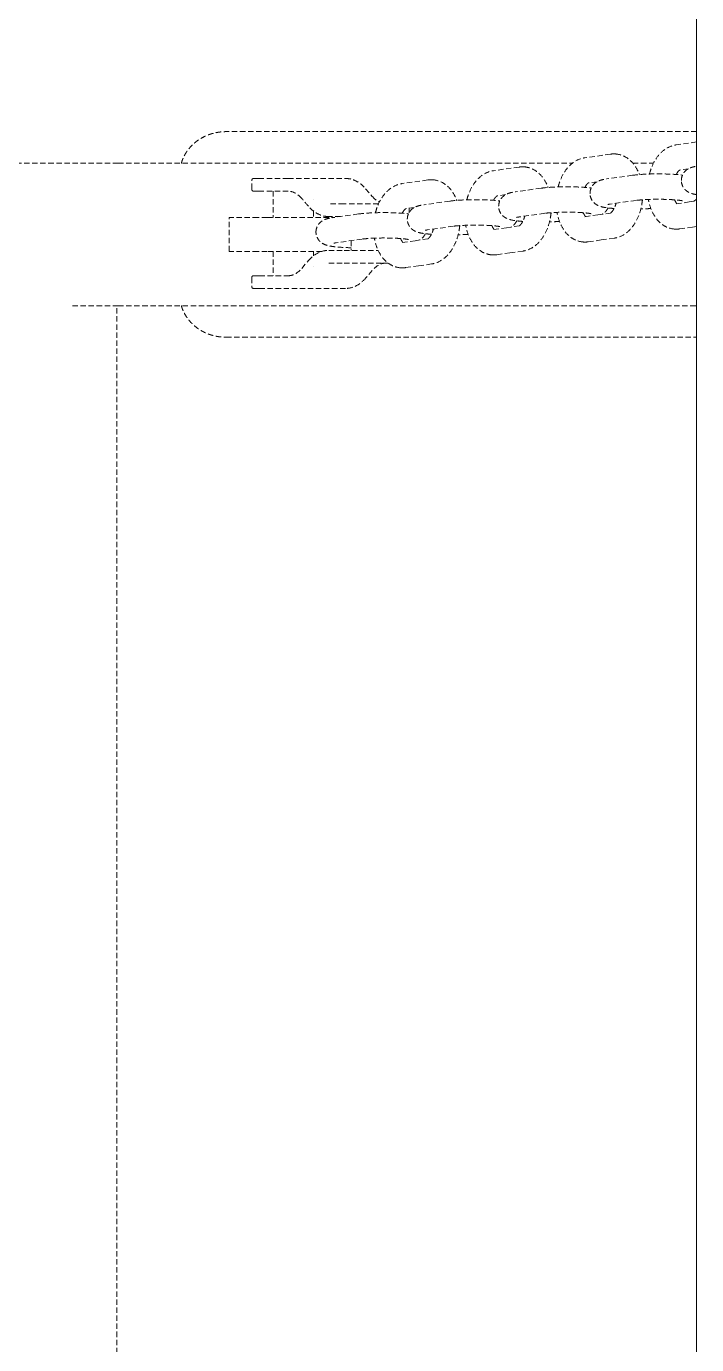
# Model space of a CAD drawing. Header units: millimetres. Extents: x -4151 to 3726, y -2931 to 1353.
# Drawn here: x -62.8 to 95.7, y -174.3 to 137.4 of the extents above; entities that cross this region are included whole.
import ezdxf

# ---------------------------------------------------------------- set-up
doc = ezdxf.new("R2010")
doc.units = ezdxf.units.MM
doc.linetypes.add('HIDDEN', pattern=[1.905, 1.27, -0.635])
doc.layers.add('DIKOM_ОБЪЕКТ', color=7, linetype='Continuous')

msp = doc.modelspace()

# ---------------------------------------------------------------- linework, layer by layer
at = {"layer": 'DIKOM_ОБЪЕКТ', "color": 7, "linetype": 'HIDDEN', "lineweight": 15}
for p, q in [((95.68, 816.142), (95.68, -1107.751)), ((95.68, -1169.469), (95.68, 816.142))]:
    msp.add_line(p, q, dxfattribs=at)
at = {"layer": 'DIKOM_ОБЪЕКТ', "color": 7, "linetype": 'HIDDEN', "lineweight": 15, "extrusion": (1, -3.44509e-16, -2.22045e-16)}
for p, q in [((95.68, 110.049), (90.82, 109.362)), ((75.355, 107.178), (69.228, 106.312)), ((-41.068, 105.045), (-221.39, 105.045)), ((-41.068, 105.045), (66.325, 105.045)), ((53.763, 104.128), (47.636, 103.262)), ((80.616, 105.045), (85.489, 105.045)), ((93.721, 103.713), (91.659, 103.421)), ((-9.469, 98.93), (-9.469, 100.93)), ((32.171, 101.077), (26.044, 100.212)), ((72.129, 100.663), (70.067, 100.371)), ((80.553, 102.181), (74.427, 101.315)), ((-4.448, 98.43), (-4.448, 92.195)), ((17.423, 99.009), (19.014, 97.168)), ((50.537, 97.612), (48.475, 97.321)), ((58.961, 99.13), (52.835, 98.265)), ((5.114, 96.345), (5.114, 96.345)), ((5.114, 93.72), (5.114, 92.195)), ((28.945, 94.562), (26.883, 94.271)), ((27.688, 93.325), (27.688, 94.385)), ((37.369, 96.08), (31.243, 95.215)), ((81.393, 96.24), (75.266, 95.374)), ((90.82, 95.439), (93.883, 95.872)), ((93.883, 95.872), (95.68, 96.126)), ((-14.818, 84.195), (-14.818, 92.195)), ((15.777, 93.03), (9.651, 92.165)), ((59.801, 93.189), (53.674, 92.324)), ((69.228, 92.389), (72.291, 92.822)), ((72.291, 92.822), (75.312, 93.248)), ((38.209, 90.139), (32.082, 89.274)), ((47.636, 89.339), (50.699, 89.772)), ((50.699, 89.772), (53.72, 90.198)), ((73.131, 86.881), (76.194, 87.313)), ((91.659, 89.498), (94.723, 89.931)), ((94.723, 89.931), (95.68, 90.066)), ((-4.448, 84.195), (-4.448, 78.43)), ((5.114, 84.195), (5.114, 83.14)), ((16.616, 87.089), (10.49, 86.224)), ((14.029, 86.724), (14.029, 84.43)), ((26.044, 86.289), (29.107, 86.721)), ((29.107, 86.721), (32.128, 87.148)), ((51.538, 83.831), (54.602, 84.263)), ((70.067, 86.448), (73.131, 86.881)), ((2.34, 80.168), (3.931, 82.009)), ((29.946, 80.78), (33.01, 81.213)), ((48.475, 83.398), (51.538, 83.831)), ((-9.469, 77.93), (-9.469, 75.93)), ((5.114, 80.515), (5.114, 80.515)), ((19.014, 79.692), (17.423, 77.851)), ((26.883, 80.348), (29.946, 80.78)), ((-41.068, 71.345), (-52.191, 71.345)), ((-41.068, 71.345), (95.68, 71.345))]:
    msp.add_line(p, q, dxfattribs=at)
at = {"layer": 'DIKOM_ОБЪЕКТ', "color": 7, "linetype": 'HIDDEN', "lineweight": 15}
for points, knots in [([(-26.13, 105.045), (-26.083, 105.208), (-26.032, 105.371), (-25.919, 105.695), (-25.858, 105.858), (-25.758, 106.1), (-25.707, 106.22), (-25.653, 106.34), (-25.616, 106.42), (-25.597, 106.461), (-25.435, 106.8), (-25.274, 107.099), (-25.004, 107.539), (-24.91, 107.684), (-24.761, 107.9), (-24.686, 108.007), (-24.594, 108.131), (-24.555, 108.183), (-24.528, 108.218), (-24.514, 108.237), (-24.3, 108.515), (-24.082, 108.772), (-23.729, 109.147), (-23.607, 109.271), (-23.417, 109.453), (-23.32, 109.543), (-23.205, 109.647), (-23.155, 109.691), (-23.122, 109.721), (-23.103, 109.737), (-22.844, 109.961), (-22.582, 110.169), (-22.163, 110.469), (-22.018, 110.567), (-21.795, 110.711), (-21.682, 110.782), (-21.547, 110.864), (-21.479, 110.904), (-21.45, 110.921), (-21.43, 110.932), (-21.419, 110.939), (-21.145, 111.097), (-20.857, 111.249), (-20.393, 111.466), (-20.232, 111.536), (-19.983, 111.639), (-19.857, 111.689), (-19.706, 111.747), (-19.63, 111.775), (-19.597, 111.787), (-19.575, 111.795), (-19.562, 111.799), (-19.408, 111.854), (-19.253, 111.906), (-19.007, 111.983), (-18.88, 112.021), (-18.726, 112.064), (-18.648, 112.085), (-18.608, 112.096), (-18.591, 112.1), (-18.579, 112.103), (-18.572, 112.106), (-18.452, 112.137), (-18.311, 112.172), (-18.06, 112.228), (-17.97, 112.247), (-17.825, 112.275), (-17.751, 112.29), (-17.672, 112.304), (-17.619, 112.313), (-17.594, 112.318), (-17.333, 112.362), (-17.133, 112.39), (-16.879, 112.42), (-16.803, 112.428), (-16.699, 112.439), (-16.651, 112.443), (-16.599, 112.448), (-16.574, 112.45), (-16.562, 112.451), (-16.557, 112.451), (-16.554, 112.452), (-16.553, 112.452), (-16.166, 112.485), (-15.824, 112.495), (-15.523, 112.495)], [0.15657151, 0.15657151, 0.15657151, 0.15657151, 0.1875, 0.1875, 0.21875, 0.21875, 0.234375, 0.2421875, 0.2421875, 0.25, 0.25, 0.3125, 0.3125, 0.34375, 0.34375, 0.359375, 0.3671875, 0.37109375, 0.37109375, 0.375, 0.375, 0.4375, 0.4375, 0.46875, 0.46875, 0.484375, 0.4921875, 0.49609375, 0.49609375, 0.5, 0.5, 0.5625, 0.5625, 0.59375, 0.59375, 0.609375, 0.6171875, 0.62109375, 0.62304688, 0.62304688, 0.625, 0.625, 0.6875, 0.6875, 0.71875, 0.71875, 0.734375, 0.7421875, 0.74609375, 0.74804688, 0.74804688, 0.75, 0.75, 0.78125, 0.78125, 0.796875, 0.8046875, 0.80859375, 0.81054688, 0.81152344, 0.81152344, 0.8125, 0.8125, 0.84375, 0.84375, 0.859375, 0.859375, 0.8671875, 0.87109375, 0.87109375, 0.875, 0.875, 0.90625, 0.90625, 0.921875, 0.921875, 0.9296875, 0.93359375, 0.93554688, 0.93652344, 0.93701172, 0.93701172, 0.9375, 0.9375, 1, 1, 1, 1]), ([(84.532, 102.475), (84.667, 103.002), (84.832, 103.516), (85.36, 104.864), (85.785, 105.668), (86.799, 107.09), (87.401, 107.721), (88.742, 108.704), (89.498, 109.07), (90.464, 109.303), (90.641, 109.337), (90.82, 109.362)], [17.4338247, 17.4338247, 17.4338247, 17.4338247, 19.0854514, 19.0854514, 21.9718085, 21.9718085, 24.8974099, 24.8974099, 27.7607849, 27.7607849, 28.3956585, 28.3956585, 28.3956585, 28.3956585]), ([(62.94, 99.425), (63.075, 99.952), (63.24, 100.466), (63.768, 101.814), (64.193, 102.618), (65.207, 104.04), (65.809, 104.671), (67.15, 105.653), (67.906, 106.02), (68.872, 106.253), (69.049, 106.287), (69.228, 106.312)], [17.4338247, 17.4338247, 17.4338247, 17.4338247, 19.0854514, 19.0854514, 21.9718085, 21.9718085, 24.8974099, 24.8974099, 27.7607849, 27.7607849, 28.3956585, 28.3956585, 28.3956585, 28.3956585]), ([(76.545, 107.216), (77.234, 107.163), (77.919, 106.973), (79.174, 106.366), (79.755, 105.939), (80.793, 104.895), (81.25, 104.258), (81.827, 103.178), (82.009, 102.773), (82.166, 102.351)], [0, 0, 0, 0, 2.4284157, 2.4284157, 4.9067751, 4.9067751, 7.5519057, 7.5519057, 9.005638, 9.005638, 9.005638, 9.005638]), ([(41.347, 96.375), (41.483, 96.902), (41.648, 97.416), (42.176, 98.764), (42.601, 99.568), (43.615, 100.99), (44.217, 101.621), (45.558, 102.603), (46.314, 102.97), (47.28, 103.203), (47.457, 103.237), (47.636, 103.262)], [17.4338247, 17.4338247, 17.4338247, 17.4338247, 19.0854514, 19.0854514, 21.9718085, 21.9718085, 24.8974099, 24.8974099, 27.7607849, 27.7607849, 28.3956585, 28.3956585, 28.3956585, 28.3956585]), ([(54.953, 104.166), (55.642, 104.112), (56.326, 103.923), (57.581, 103.316), (58.163, 102.889), (59.201, 101.845), (59.658, 101.208), (60.235, 100.128), (60.417, 99.723), (60.574, 99.301)], [0, 0, 0, 0, 2.4284157, 2.4284157, 4.9067751, 4.9067751, 7.5519057, 7.5519057, 9.005638, 9.005638, 9.005638, 9.005638]), ([(91.702, 103.428), (91.699, 103.426), (91.694, 103.423), (91.66, 103.403), (91.604, 103.367), (91.428, 103.209), (91.287, 103.056), (91.048, 102.709), (90.951, 102.547), (90.857, 102.365)], [1.2392456, 1.2392456, 1.2392456, 1.2392456, 1.3831587, 1.3831587, 2.2515718, 2.2515718, 3.4742869, 3.4742869, 4.2718565, 4.2718565, 4.2718565, 4.2718565]), ([(92.065, 100.96), (92.065, 101.301), (92.124, 101.647), (92.346, 102.288), (92.513, 102.592), (92.915, 103.113), (93.156, 103.336), (93.627, 103.672), (93.859, 103.793), (94.3, 103.984), (94.512, 104.053), (95.032, 104.196), (95.343, 104.26), (95.68, 104.314)], [0, 0, 0, 0, 1.0528062, 1.0528062, 2.1057917, 2.1057917, 3.1539751, 3.1539751, 4.1462578, 4.1462578, 5.2247198, 5.2247198, 6.8349371, 6.8349371, 6.8349371, 6.8349371]), ([(-9.469, 100.93), (-9.469, 101.01), (-9.464, 101.092), (-9.428, 101.212), (-9.408, 101.255), (-9.355, 101.323), (-9.323, 101.349), (-9.26, 101.384), (-9.23, 101.395), (-9.156, 101.416), (-9.111, 101.423), (-9.034, 101.429), (-9.002, 101.43), (-8.969, 101.43)], [0, 0, 0, 0, 0.24038138, 0.24038138, 0.37737288, 0.37737288, 0.49684872, 0.49684872, 0.59324387, 0.59324387, 0.72705701, 0.72705701, 0.82498233, 0.82498233, 0.82498233, 0.82498233]), ([(-7.644, 101.43), (-8.159, 101.43), (-8.539, 101.43), (-8.897, 101.43), (-8.969, 101.43), (-8.969, 101.43)], [0, 0, 0, 0, 0.25, 0.25, 0.41409232, 0.41409232, 0.41409232, 0.41409232]), ([(12.655, 101.43), (13.255, 101.43), (13.802, 101.337), (14.948, 100.969), (15.54, 100.658), (16.563, 99.905), (17.008, 99.488), (17.423, 99.009)], [0, 0, 0, 0, 2.5034781, 2.5034781, 5.4415929, 5.4415929, 7.9137658, 7.9137658, 7.9137658, 7.9137658]), ([(19.755, 93.325), (19.891, 93.852), (20.056, 94.365), (20.584, 95.714), (21.009, 96.518), (22.023, 97.94), (22.625, 98.571), (23.966, 99.553), (24.721, 99.92), (25.688, 100.153), (25.865, 100.187), (26.044, 100.212)], [17.4338247, 17.4338247, 17.4338247, 17.4338247, 19.0854514, 19.0854514, 21.9718085, 21.9718085, 24.8974099, 24.8974099, 27.7607849, 27.7607849, 28.3956585, 28.3956585, 28.3956585, 28.3956585]), ([(33.361, 101.116), (34.049, 101.062), (34.734, 100.873), (35.989, 100.266), (36.571, 99.839), (37.609, 98.795), (38.066, 98.158), (38.643, 97.078), (38.825, 96.672), (38.982, 96.251)], [0, 0, 0, 0, 2.4284157, 2.4284157, 4.9067751, 4.9067751, 7.5519057, 7.5519057, 9.005638, 9.005638, 9.005638, 9.005638]), ([(70.11, 100.377), (70.107, 100.375), (70.102, 100.373), (70.067, 100.353), (70.012, 100.317), (69.836, 100.159), (69.695, 100.006), (69.456, 99.659), (69.359, 99.496), (69.265, 99.314)], [1.2392456, 1.2392456, 1.2392456, 1.2392456, 1.3831587, 1.3831587, 2.2515718, 2.2515718, 3.4742869, 3.4742869, 4.2718565, 4.2718565, 4.2718565, 4.2718565]), ([(70.473, 97.909), (70.473, 98.251), (70.532, 98.597), (70.754, 99.238), (70.921, 99.542), (71.323, 100.062), (71.564, 100.286), (72.035, 100.622), (72.266, 100.743), (72.708, 100.934), (72.92, 101.003), (73.541, 101.174), (73.953, 101.248), (74.427, 101.315)], [0, 0, 0, 0, 1.0528062, 1.0528062, 2.1057917, 2.1057917, 3.1539751, 3.1539751, 4.1462578, 4.1462578, 5.2247198, 5.2247198, 7.3597319, 7.3597319, 7.3597319, 7.3597319]), ([(80.553, 102.181), (81.206, 102.273), (81.979, 102.345), (83.619, 102.447), (84.489, 102.48), (86.203, 102.511), (87.067, 102.51), (88.712, 102.479), (89.514, 102.449), (90.986, 102.361), (91.669, 102.303), (92.287, 102.228), (92.311, 102.225), (92.336, 102.222)], [0, 0, 0, 0, 2.9421744, 2.9421744, 5.6283713, 5.6283713, 8.1518262, 8.1518262, 10.635311, 10.635311, 13.1555721, 13.1555721, 13.2621509, 13.2621509, 13.2621509, 13.2621509]), ([(95.68, 97.604), (95.358, 97.656), (95.057, 97.718), (94.456, 97.88), (94.138, 97.983), (93.571, 98.286), (93.348, 98.433), (92.915, 98.811), (92.705, 99.052), (92.366, 99.595), (92.233, 99.904), (92.096, 100.463), (92.065, 100.712), (92.065, 100.96)], [14.2448351, 14.2448351, 14.2448351, 14.2448351, 15.7802879, 15.7802879, 17.3631981, 17.3631981, 18.295886, 18.295886, 19.2938608, 19.2938608, 20.3127307, 20.3127307, 21.0752278, 21.0752278, 21.0752278, 21.0752278]), ([(-8.969, 98.43), (-9, 98.43), (-9.031, 98.431), (-9.107, 98.437), (-9.152, 98.443), (-9.227, 98.463), (-9.258, 98.475), (-9.32, 98.508), (-9.351, 98.533), (-9.403, 98.597), (-9.424, 98.638), (-9.463, 98.76), (-9.469, 98.846), (-9.469, 98.93)], [0, 0, 0, 0, 0.0926057, 0.0926057, 0.22828649, 0.22828649, 0.32525566, 0.32525566, 0.44063103, 0.44063103, 0.57295281, 0.57295281, 0.82491918, 0.82491918, 0.82491918, 0.82491918]), ([(-7.644, 98.43), (-7.901, 98.43), (-8.124, 98.43), (-8.499, 98.43), (-8.647, 98.43), (-8.864, 98.43), (-8.931, 98.43), (-8.965, 98.43), (-8.969, 98.43), (-8.969, 98.43)], [0, 0, 0, 0, 0.125, 0.125, 0.25, 0.25, 0.375, 0.375, 0.41406193, 0.41406193, 0.41406193, 0.41406193]), ([(2.34, 96.692), (1.881, 97.223), (1.373, 97.647), (0.342, 98.228), (-0.205, 98.388), (-0.74, 98.427), (-0.811, 98.43), (-0.877, 98.43)], [0, 0, 0, 0, 2.83117, 2.83117, 5.6776503, 5.6776503, 6.1303491, 6.1303491, 6.1303491, 6.1303491]), ([(19.014, 97.168), (19.473, 96.636), (19.981, 96.213), (20.556, 95.889), (20.617, 95.856), (20.678, 95.826)], [0, 0, 0, 0, 2.83117, 2.83117, 3.1645103, 3.1645103, 3.1645103, 3.1645103]), ([(48.518, 97.327), (48.514, 97.325), (48.51, 97.323), (48.475, 97.303), (48.42, 97.266), (48.244, 97.109), (48.103, 96.956), (47.864, 96.609), (47.767, 96.446), (47.673, 96.264)], [1.2392456, 1.2392456, 1.2392456, 1.2392456, 1.3831587, 1.3831587, 2.2515718, 2.2515718, 3.4742869, 3.4742869, 4.2718565, 4.2718565, 4.2718565, 4.2718565]), ([(48.881, 94.859), (48.881, 95.201), (48.94, 95.547), (49.162, 96.188), (49.329, 96.492), (49.731, 97.012), (49.972, 97.236), (50.443, 97.571), (50.674, 97.693), (51.116, 97.884), (51.328, 97.953), (51.949, 98.124), (52.361, 98.198), (52.835, 98.265)], [0, 0, 0, 0, 1.0528062, 1.0528062, 2.1057917, 2.1057917, 3.1539751, 3.1539751, 4.1462578, 4.1462578, 5.2247198, 5.2247198, 7.3597319, 7.3597319, 7.3597319, 7.3597319]), ([(58.961, 99.13), (59.614, 99.223), (60.387, 99.295), (62.027, 99.397), (62.897, 99.43), (64.611, 99.46), (65.475, 99.46), (67.12, 99.429), (67.922, 99.399), (69.394, 99.311), (70.076, 99.253), (70.695, 99.178), (70.719, 99.175), (70.744, 99.172)], [0, 0, 0, 0, 2.9421744, 2.9421744, 5.6283713, 5.6283713, 8.1518262, 8.1518262, 10.635311, 10.635311, 13.1555721, 13.1555721, 13.2621509, 13.2621509, 13.2621509, 13.2621509]), ([(76.164, 94.324), (75.677, 94.36), (75.223, 94.403), (74.194, 94.528), (73.675, 94.611), (72.864, 94.83), (72.546, 94.933), (71.979, 95.235), (71.755, 95.383), (71.323, 95.761), (71.113, 96.002), (70.774, 96.544), (70.641, 96.854), (70.504, 97.413), (70.473, 97.662), (70.473, 97.909)], [11.409077, 11.409077, 11.409077, 11.409077, 13.1555721, 13.1555721, 15.7802879, 15.7802879, 17.3631981, 17.3631981, 18.295886, 18.295886, 19.2938608, 19.2938608, 20.3127307, 20.3127307, 21.0752278, 21.0752278, 21.0752278, 21.0752278]), ([(8.699, 92.43), (8.698, 92.43), (8.698, 92.43), (8.696, 92.43), (8.694, 92.43), (8.688, 92.43), (8.683, 92.43), (8.665, 92.43), (8.651, 92.43), (8.597, 92.431), (8.556, 92.432), (8.395, 92.437), (8.276, 92.445), (7.806, 92.491), (7.468, 92.558), (6.482, 92.852), (5.855, 93.173), (4.798, 93.949), (4.349, 94.368), (3.931, 94.851)], [0, 0, 0, 0, 0.0021263, 0.0021263, 0.0085054, 0.0085054, 0.0276424, 0.0276424, 0.0850539, 0.0850539, 0.2572962, 0.2572962, 0.774183, 0.774183, 2.3277058, 2.3277058, 5.4261143, 5.4261143, 7.9166422, 7.9166422, 7.9166422, 7.9166422]), ([(20.49, 95.43), (20.067, 95.43), (19.62, 95.43), (18.336, 95.43), (17.471, 95.43), (15.785, 95.43), (14.965, 95.43), (13.495, 95.43), (12.845, 95.43), (12.33, 95.43)], [0.11006369, 0.11006369, 0.11006369, 0.11006369, 0.25, 0.25, 0.5, 0.5, 0.75, 0.75, 1, 1, 1, 1]), ([(26.926, 94.277), (26.922, 94.275), (26.918, 94.273), (26.883, 94.253), (26.828, 94.216), (26.652, 94.059), (26.511, 93.905), (26.272, 93.559), (26.174, 93.396), (26.08, 93.214)], [1.2392456, 1.2392456, 1.2392456, 1.2392456, 1.3831587, 1.3831587, 2.2515718, 2.2515718, 3.4742869, 3.4742869, 4.2718565, 4.2718565, 4.2718565, 4.2718565]), ([(27.289, 91.809), (27.289, 92.151), (27.348, 92.497), (27.57, 93.138), (27.737, 93.442), (28.139, 93.962), (28.38, 94.186), (28.851, 94.521), (29.082, 94.643), (29.524, 94.834), (29.736, 94.903), (30.357, 95.074), (30.769, 95.148), (31.243, 95.215)], [0, 0, 0, 0, 1.0528062, 1.0528062, 2.1057917, 2.1057917, 3.1539751, 3.1539751, 4.1462578, 4.1462578, 5.2247198, 5.2247198, 7.3597319, 7.3597319, 7.3597319, 7.3597319]), ([(37.369, 96.08), (38.022, 96.172), (38.795, 96.244), (40.435, 96.346), (41.305, 96.38), (43.019, 96.41), (43.883, 96.41), (45.528, 96.379), (46.33, 96.348), (47.802, 96.261), (48.484, 96.203), (49.102, 96.128), (49.127, 96.125), (49.152, 96.122)], [0, 0, 0, 0, 2.9421744, 2.9421744, 5.6283713, 5.6283713, 8.1518262, 8.1518262, 10.635311, 10.635311, 13.1555721, 13.1555721, 13.2621509, 13.2621509, 13.2621509, 13.2621509]), ([(54.572, 91.274), (54.085, 91.31), (53.631, 91.353), (52.602, 91.478), (52.083, 91.561), (51.272, 91.779), (50.954, 91.883), (50.387, 92.185), (50.163, 92.332), (49.731, 92.711), (49.521, 92.952), (49.182, 93.494), (49.049, 93.804), (48.912, 94.363), (48.881, 94.612), (48.881, 94.859)], [11.409077, 11.409077, 11.409077, 11.409077, 13.1555721, 13.1555721, 15.7802879, 15.7802879, 17.3631981, 17.3631981, 18.295886, 18.295886, 19.2938608, 19.2938608, 20.3127307, 20.3127307, 21.0752278, 21.0752278, 21.0752278, 21.0752278]), ([(74.737, 94.462), (74.635, 94.236), (74.506, 94.022), (74.158, 93.572), (73.917, 93.348), (73.568, 93.099), (73.459, 93.031), (73.352, 92.972)], [1.3355944, 1.3355944, 1.3355944, 1.3355944, 2.1057917, 2.1057917, 3.1539751, 3.1539751, 3.6215396, 3.6215396, 3.6215396, 3.6215396]), ([(75.266, 95.374), (75.136, 95.356), (75.023, 95.337), (74.851, 95.306), (74.788, 95.292), (74.734, 95.279), (74.724, 95.276), (74.724, 95.276)], [0, 0, 0, 0, 0.7688378, 0.7688378, 1.481529, 1.481529, 1.8673749, 1.8673749, 1.8673749, 1.8673749]), ([(75.297, 93.241), (75.297, 93.241), (75.306, 93.245), (75.354, 93.273), (75.41, 93.309), (75.586, 93.467), (75.727, 93.62), (76.005, 94.024), (76.145, 94.27), (76.409, 94.848), (76.534, 95.191), (76.635, 95.559), (76.637, 95.564), (76.638, 95.568)], [0.8431444, 0.8431444, 0.8431444, 0.8431444, 1.3831587, 1.3831587, 2.2515718, 2.2515718, 3.4742869, 3.4742869, 4.6054579, 4.6054579, 5.8109482, 5.8109482, 5.8252504, 5.8252504, 5.8252504, 5.8252504]), ([(82.867, 96.387), (82.833, 96.048), (82.789, 95.712), (82.575, 94.442), (82.323, 93.521), (81.654, 91.812), (81.229, 91.008), (80.215, 89.586), (79.613, 88.955), (78.272, 87.972), (77.516, 87.606), (76.55, 87.373), (76.372, 87.339), (76.194, 87.313)], [15.2038425, 15.2038425, 15.2038425, 15.2038425, 16.2192258, 16.2192258, 19.0854514, 19.0854514, 21.9718085, 21.9718085, 24.8974099, 24.8974099, 27.7607849, 27.7607849, 28.3956585, 28.3956585, 28.3956585, 28.3956585]), ([(92.35, 96.142), (92.35, 96.142), (92.337, 96.145), (92.273, 96.161), (92.196, 96.177), (91.953, 96.219), (91.762, 96.248), (91.24, 96.311), (90.879, 96.346), (90.003, 96.412), (89.462, 96.442), (88.274, 96.488), (87.608, 96.502), (86.256, 96.509), (85.554, 96.502), (84.225, 96.465), (83.581, 96.435), (82.461, 96.36), (81.963, 96.313), (81.515, 96.256), (81.452, 96.248), (81.393, 96.24)], [4.4712999, 4.4712999, 4.4712999, 4.4712999, 4.8916584, 4.8916584, 5.690161, 5.690161, 6.8256101, 6.8256101, 8.3472571, 8.3472571, 10.1731505, 10.1731505, 12.1679154, 12.1679154, 14.2328345, 14.2328345, 16.3060109, 16.3060109, 18.3255284, 18.3255284, 18.6772006, 18.6772006, 18.6772006, 18.6772006]), ([(84.846, 94.328), (84.648, 94.313), (84.445, 94.299), (83.687, 94.252), (83.094, 94.225), (82.484, 94.207)], [2.2272242, 2.2272242, 2.2272242, 2.2272242, 2.9421744, 2.9421744, 4.8288736, 4.8288736, 4.8288736, 4.8288736]), ([(90.468, 89.46), (89.78, 89.513), (89.095, 89.703), (87.84, 90.31), (87.259, 90.737), (86.221, 91.781), (85.764, 92.418), (84.99, 93.866), (84.679, 94.701), (84.39, 95.867), (84.328, 96.163), (84.276, 96.463)], [0, 0, 0, 0, 2.4284157, 2.4284157, 4.9067751, 4.9067751, 7.5519057, 7.5519057, 10.4006022, 10.4006022, 11.3396237, 11.3396237, 11.3396237, 11.3396237]), ([(90.487, 96.375), (90.505, 96.327), (90.524, 96.28), (90.653, 95.979), (90.773, 95.775), (90.928, 95.561), (90.979, 95.505), (91.017, 95.467)], [10.9619843, 10.9619843, 10.9619843, 10.9619843, 11.1775247, 11.1775247, 12.4114822, 12.4114822, 13.1261644, 13.1261644, 13.1261644, 13.1261644]), ([(95.68, 96.575), (95.548, 96.443), (95.408, 96.326), (95.16, 96.149), (95.051, 96.081), (94.944, 96.022)], [2.5459283, 2.5459283, 2.5459283, 2.5459283, 3.1539751, 3.1539751, 3.6215396, 3.6215396, 3.6215396, 3.6215396]), ([(-5.85, 92.195), (-3.53, 92.195), (-0.988, 92.195), (4.235, 92.195), (6.905, 92.195), (9.606, 92.195), (9.737, 92.195), (9.868, 92.195)], [3.14159265, 3.14159265, 3.14159265, 3.14159265, 3.5007384, 3.5007384, 3.85988414, 3.85988414, 3.87823968, 3.87823968, 3.87823968, 3.87823968]), ([(5.697, 88.759), (5.697, 89.101), (5.756, 89.446), (5.978, 90.088), (6.145, 90.391), (6.547, 90.912), (6.788, 91.135), (7.259, 91.471), (7.49, 91.593), (7.932, 91.784), (8.144, 91.852), (8.765, 92.024), (9.177, 92.098), (9.651, 92.165)], [0, 0, 0, 0, 1.0528062, 1.0528062, 2.1057917, 2.1057917, 3.1539751, 3.1539751, 4.1462578, 4.1462578, 5.2247198, 5.2247198, 7.3597319, 7.3597319, 7.3597319, 7.3597319]), ([(15.777, 93.03), (16.429, 93.122), (17.203, 93.194), (18.843, 93.296), (19.713, 93.33), (21.427, 93.36), (22.291, 93.36), (23.936, 93.329), (24.738, 93.298), (26.209, 93.211), (26.892, 93.152), (27.51, 93.078), (27.535, 93.075), (27.56, 93.071)], [0, 0, 0, 0, 2.9421744, 2.9421744, 5.6283713, 5.6283713, 8.1518262, 8.1518262, 10.635311, 10.635311, 13.1555721, 13.1555721, 13.2621509, 13.2621509, 13.2621509, 13.2621509]), ([(32.979, 88.223), (32.493, 88.26), (32.039, 88.303), (31.01, 88.428), (30.491, 88.511), (29.68, 88.729), (29.362, 88.832), (28.795, 89.135), (28.571, 89.282), (28.139, 89.661), (27.929, 89.902), (27.59, 90.444), (27.457, 90.753), (27.32, 91.313), (27.289, 91.562), (27.289, 91.809)], [11.409077, 11.409077, 11.409077, 11.409077, 13.1555721, 13.1555721, 15.7802879, 15.7802879, 17.3631981, 17.3631981, 18.295886, 18.295886, 19.2938608, 19.2938608, 20.3127307, 20.3127307, 21.0752278, 21.0752278, 21.0752278, 21.0752278]), ([(49.166, 90.041), (49.166, 90.041), (49.153, 90.045), (49.089, 90.06), (49.012, 90.077), (48.769, 90.119), (48.578, 90.147), (48.056, 90.211), (47.695, 90.246), (46.819, 90.312), (46.278, 90.342), (45.09, 90.388), (44.424, 90.402), (43.072, 90.409), (42.37, 90.401), (41.041, 90.365), (40.397, 90.335), (39.277, 90.26), (38.779, 90.213), (38.331, 90.156), (38.268, 90.148), (38.209, 90.139)], [4.4712999, 4.4712999, 4.4712999, 4.4712999, 4.8916584, 4.8916584, 5.690161, 5.690161, 6.8256101, 6.8256101, 8.3472571, 8.3472571, 10.1731505, 10.1731505, 12.1679154, 12.1679154, 14.2328345, 14.2328345, 16.3060109, 16.3060109, 18.3255284, 18.3255284, 18.6772006, 18.6772006, 18.6772006, 18.6772006]), ([(53.145, 91.412), (53.043, 91.186), (52.914, 90.972), (52.566, 90.522), (52.325, 90.298), (51.976, 90.049), (51.867, 89.981), (51.76, 89.921)], [1.3355944, 1.3355944, 1.3355944, 1.3355944, 2.1057917, 2.1057917, 3.1539751, 3.1539751, 3.6215396, 3.6215396, 3.6215396, 3.6215396]), ([(53.674, 92.324), (53.544, 92.306), (53.431, 92.287), (53.259, 92.256), (53.196, 92.242), (53.142, 92.229), (53.132, 92.226), (53.132, 92.226)], [0, 0, 0, 0, 0.7688378, 0.7688378, 1.481529, 1.481529, 1.8673749, 1.8673749, 1.8673749, 1.8673749]), ([(53.705, 90.191), (53.705, 90.191), (53.714, 90.195), (53.762, 90.223), (53.818, 90.259), (53.994, 90.416), (54.135, 90.57), (54.413, 90.974), (54.553, 91.22), (54.817, 91.797), (54.941, 92.141), (55.043, 92.509), (55.045, 92.513), (55.046, 92.518)], [0.8431444, 0.8431444, 0.8431444, 0.8431444, 1.3831587, 1.3831587, 2.2515718, 2.2515718, 3.4742869, 3.4742869, 4.6054579, 4.6054579, 5.8109482, 5.8109482, 5.8252504, 5.8252504, 5.8252504, 5.8252504]), ([(61.275, 93.337), (61.241, 92.998), (61.197, 92.662), (60.982, 91.392), (60.731, 90.471), (60.062, 88.762), (59.637, 87.958), (58.623, 86.536), (58.021, 85.905), (56.68, 84.922), (55.924, 84.555), (54.958, 84.322), (54.78, 84.289), (54.602, 84.263)], [15.2038425, 15.2038425, 15.2038425, 15.2038425, 16.2192258, 16.2192258, 19.0854514, 19.0854514, 21.9718085, 21.9718085, 24.8974099, 24.8974099, 27.7607849, 27.7607849, 28.3956585, 28.3956585, 28.3956585, 28.3956585]), ([(70.758, 93.092), (70.758, 93.092), (70.745, 93.095), (70.681, 93.11), (70.604, 93.127), (70.361, 93.169), (70.17, 93.198), (69.648, 93.261), (69.287, 93.296), (68.411, 93.362), (67.87, 93.392), (66.682, 93.438), (66.016, 93.452), (64.664, 93.459), (63.962, 93.452), (62.633, 93.415), (61.989, 93.385), (60.869, 93.31), (60.371, 93.263), (59.923, 93.206), (59.86, 93.198), (59.801, 93.189)], [4.4712999, 4.4712999, 4.4712999, 4.4712999, 4.8916584, 4.8916584, 5.690161, 5.690161, 6.8256101, 6.8256101, 8.3472571, 8.3472571, 10.1731505, 10.1731505, 12.1679154, 12.1679154, 14.2328345, 14.2328345, 16.3060109, 16.3060109, 18.3255284, 18.3255284, 18.6772006, 18.6772006, 18.6772006, 18.6772006]), ([(63.254, 91.278), (63.056, 91.263), (62.853, 91.249), (62.095, 91.202), (61.502, 91.175), (60.892, 91.157)], [2.2272242, 2.2272242, 2.2272242, 2.2272242, 2.9421744, 2.9421744, 4.8288736, 4.8288736, 4.8288736, 4.8288736]), ([(68.876, 86.41), (68.188, 86.463), (67.503, 86.653), (66.248, 87.26), (65.666, 87.687), (64.629, 88.73), (64.172, 89.368), (63.398, 90.816), (63.087, 91.651), (62.798, 92.817), (62.736, 93.113), (62.684, 93.413)], [0, 0, 0, 0, 2.4284157, 2.4284157, 4.9067751, 4.9067751, 7.5519057, 7.5519057, 10.4006022, 10.4006022, 11.3396237, 11.3396237, 11.3396237, 11.3396237]), ([(68.895, 93.325), (68.913, 93.277), (68.932, 93.23), (69.061, 92.929), (69.18, 92.724), (69.336, 92.511), (69.387, 92.455), (69.425, 92.417)], [10.9619843, 10.9619843, 10.9619843, 10.9619843, 11.1775247, 11.1775247, 12.4114822, 12.4114822, 13.1261644, 13.1261644, 13.1261644, 13.1261644]), ([(14.029, 85.047), (13.342, 85.064), (12.671, 85.092), (11.312, 85.173), (10.629, 85.231), (9.418, 85.378), (8.899, 85.461), (8.088, 85.679), (7.77, 85.782), (7.203, 86.085), (6.979, 86.232), (6.547, 86.611), (6.337, 86.851), (5.997, 87.394), (5.865, 87.703), (5.727, 88.263), (5.697, 88.512), (5.697, 88.759)], [8.5304617, 8.5304617, 8.5304617, 8.5304617, 10.635311, 10.635311, 13.1555721, 13.1555721, 15.7802879, 15.7802879, 17.3631981, 17.3631981, 18.295886, 18.295886, 19.2938608, 19.2938608, 20.3127307, 20.3127307, 21.0752278, 21.0752278, 21.0752278, 21.0752278]), ([(27.574, 86.991), (27.574, 86.991), (27.561, 86.995), (27.497, 87.01), (27.42, 87.026), (27.177, 87.069), (26.985, 87.097), (26.464, 87.16), (26.103, 87.195), (25.227, 87.262), (24.686, 87.292), (23.498, 87.337), (22.831, 87.352), (21.48, 87.359), (20.778, 87.351), (19.449, 87.314), (18.805, 87.285), (17.685, 87.209), (17.187, 87.163), (16.739, 87.106), (16.676, 87.098), (16.616, 87.089)], [4.4712999, 4.4712999, 4.4712999, 4.4712999, 4.8916584, 4.8916584, 5.690161, 5.690161, 6.8256101, 6.8256101, 8.3472571, 8.3472571, 10.1731505, 10.1731505, 12.1679154, 12.1679154, 14.2328345, 14.2328345, 16.3060109, 16.3060109, 18.3255284, 18.3255284, 18.6772006, 18.6772006, 18.6772006, 18.6772006]), ([(25.692, 80.31), (25.004, 80.363), (24.319, 80.552), (23.064, 81.16), (22.482, 81.587), (21.445, 82.63), (20.988, 83.267), (20.214, 84.715), (19.902, 85.551), (19.614, 86.717), (19.552, 87.012), (19.5, 87.312)], [0, 0, 0, 0, 2.4284157, 2.4284157, 4.9067751, 4.9067751, 7.5519057, 7.5519057, 10.4006022, 10.4006022, 11.3396237, 11.3396237, 11.3396237, 11.3396237]), ([(31.553, 88.362), (31.451, 88.136), (31.322, 87.922), (30.974, 87.471), (30.733, 87.248), (30.383, 86.999), (30.275, 86.931), (30.168, 86.871)], [1.3355944, 1.3355944, 1.3355944, 1.3355944, 2.1057917, 2.1057917, 3.1539751, 3.1539751, 3.6215396, 3.6215396, 3.6215396, 3.6215396]), ([(32.082, 89.274), (31.952, 89.256), (31.839, 89.237), (31.667, 89.206), (31.604, 89.192), (31.55, 89.179), (31.539, 89.176), (31.539, 89.176)], [0, 0, 0, 0, 0.7688378, 0.7688378, 1.481529, 1.481529, 1.8673749, 1.8673749, 1.8673749, 1.8673749]), ([(32.113, 87.141), (32.113, 87.141), (32.122, 87.145), (32.17, 87.172), (32.225, 87.209), (32.402, 87.366), (32.543, 87.52), (32.821, 87.924), (32.961, 88.169), (33.225, 88.747), (33.349, 89.091), (33.451, 89.459), (33.453, 89.463), (33.454, 89.468)], [0.8431444, 0.8431444, 0.8431444, 0.8431444, 1.3831587, 1.3831587, 2.2515718, 2.2515718, 3.4742869, 3.4742869, 4.6054579, 4.6054579, 5.8109482, 5.8109482, 5.8252504, 5.8252504, 5.8252504, 5.8252504]), ([(39.682, 90.286), (39.649, 89.948), (39.605, 89.612), (39.39, 88.342), (39.139, 87.421), (38.47, 85.711), (38.044, 84.908), (37.031, 83.486), (36.429, 82.855), (35.088, 81.872), (34.332, 81.505), (33.366, 81.272), (33.188, 81.238), (33.01, 81.213)], [15.2038425, 15.2038425, 15.2038425, 15.2038425, 16.2192258, 16.2192258, 19.0854514, 19.0854514, 21.9718085, 21.9718085, 24.8974099, 24.8974099, 27.7607849, 27.7607849, 28.3956585, 28.3956585, 28.3956585, 28.3956585]), ([(41.662, 88.228), (41.464, 88.213), (41.261, 88.199), (40.503, 88.152), (39.91, 88.125), (39.3, 88.107)], [2.2272242, 2.2272242, 2.2272242, 2.2272242, 2.9421744, 2.9421744, 4.8288736, 4.8288736, 4.8288736, 4.8288736]), ([(47.284, 83.36), (46.596, 83.413), (45.911, 83.602), (44.656, 84.21), (44.074, 84.637), (43.037, 85.68), (42.58, 86.318), (41.806, 87.765), (41.494, 88.601), (41.206, 89.767), (41.144, 90.063), (41.092, 90.363)], [0, 0, 0, 0, 2.4284157, 2.4284157, 4.9067751, 4.9067751, 7.5519057, 7.5519057, 10.4006022, 10.4006022, 11.3396237, 11.3396237, 11.3396237, 11.3396237]), ([(47.303, 90.275), (47.321, 90.227), (47.34, 90.18), (47.469, 89.878), (47.588, 89.674), (47.744, 89.461), (47.795, 89.405), (47.833, 89.367)], [10.9619843, 10.9619843, 10.9619843, 10.9619843, 11.1775247, 11.1775247, 12.4114822, 12.4114822, 13.1261644, 13.1261644, 13.1261644, 13.1261644]), ([(-8.015, 84.195), (-9.094, 84.195), (-10.065, 84.195), (-11.762, 84.195), (-12.484, 84.195), (-13.65, 84.195), (-14.092, 84.195), (-14.674, 84.195), (-14.818, 84.195), (-14.818, 84.195)], [4.84660233, 4.84660233, 4.84660233, 4.84660233, 5.04987593, 5.04987593, 5.25314953, 5.25314953, 5.45642313, 5.45642313, 5.65487064, 5.65487064, 5.65487064, 5.65487064]), ([(7.112, 84.195), (5.29, 84.195), (3.443, 84.195), (-0.988, 84.195), (-3.53, 84.195), (-5.85, 84.195)], [3.96886235, 3.96886235, 3.96886235, 3.96886235, 4.21902989, 4.21902989, 4.57817563, 4.57817563, 4.57817563, 4.57817563]), ([(3.931, 82.009), (4.473, 82.636), (5.07, 83.157), (6.338, 83.946), (7.017, 84.217), (8.044, 84.4), (8.362, 84.43), (8.699, 84.43)], [0, 0, 0, 0, 3.2359116, 3.2359116, 6.5042294, 6.5042294, 7.9106057, 7.9106057, 7.9106057, 7.9106057]), ([(10.49, 86.224), (10.36, 86.205), (10.247, 86.187), (10.075, 86.156), (10.012, 86.142), (9.958, 86.129), (9.947, 86.126), (9.947, 86.126)], [0, 0, 0, 0, 0.7688378, 0.7688378, 1.481529, 1.481529, 1.8673749, 1.8673749, 1.8673749, 1.8673749]), ([(12.33, 84.43), (12.588, 84.43), (12.877, 84.43), (13.518, 84.43), (13.862, 84.43), (14.597, 84.43), (14.984, 84.43), (15.793, 84.43), (16.206, 84.43), (17.049, 84.43), (17.474, 84.43), (18.328, 84.43), (18.748, 84.43), (19.57, 84.43), (19.969, 84.43), (20.363, 84.43), (20.373, 84.43), (20.383, 84.43)], [0, 0, 0, 0, 0.125, 0.125, 0.25, 0.25, 0.375, 0.375, 0.5, 0.5, 0.625, 0.625, 0.75, 0.75, 0.875, 0.875, 0.87818951, 0.87818951, 0.87818951, 0.87818951]), ([(25.711, 87.225), (25.729, 87.177), (25.748, 87.13), (25.877, 86.828), (25.996, 86.624), (26.152, 86.411), (26.203, 86.354), (26.241, 86.317)], [10.9619843, 10.9619843, 10.9619843, 10.9619843, 11.1775247, 11.1775247, 12.4114822, 12.4114822, 13.1261644, 13.1261644, 13.1261644, 13.1261644]), ([(12.33, 81.43), (12.845, 81.43), (13.495, 81.43), (14.965, 81.43), (15.785, 81.43), (17.471, 81.43), (18.336, 81.43), (19.982, 81.43), (20.761, 81.43), (21.439, 81.43)], [0, 0, 0, 0, 0.25, 0.25, 0.5, 0.5, 0.75, 0.75, 1, 1, 1, 1]), ([(22.231, 81.43), (22.231, 81.43), (22.231, 81.43), (22.23, 81.43), (22.229, 81.43), (22.226, 81.43), (22.224, 81.43), (22.215, 81.43), (22.208, 81.43), (22.182, 81.429), (22.162, 81.429), (22.079, 81.426), (22.014, 81.422), (21.748, 81.396), (21.534, 81.355), (20.819, 81.141), (20.302, 80.865), (19.54, 80.251), (19.27, 79.988), (19.014, 79.692)], [0, 0, 0, 0, 0.0016485, 0.0016485, 0.006594, 0.006594, 0.0214304, 0.0214304, 0.0659398, 0.0659398, 0.1994741, 0.1994741, 0.6001945, 0.6001945, 1.8044326, 1.8044326, 4.5593164, 4.5593164, 6.1387922, 6.1387922, 6.1387922, 6.1387922]), ([(-9.469, 77.93), (-9.469, 78.01), (-9.464, 78.092), (-9.428, 78.212), (-9.408, 78.255), (-9.355, 78.323), (-9.323, 78.349), (-9.26, 78.384), (-9.23, 78.395), (-9.156, 78.416), (-9.111, 78.423), (-9.034, 78.429), (-9.002, 78.43), (-8.969, 78.43)], [0, 0, 0, 0, 0.24038138, 0.24038138, 0.37737288, 0.37737288, 0.49684872, 0.49684872, 0.59324387, 0.59324387, 0.72705701, 0.72705701, 0.82493688, 0.82493688, 0.82493688, 0.82493688]), ([(-8.969, 78.43), (-8.969, 78.43), (-8.965, 78.43), (-8.931, 78.43), (-8.863, 78.43), (-8.647, 78.43), (-8.499, 78.43), (-8.124, 78.43), (-7.901, 78.43), (-7.644, 78.43)], [0.5860172, 0.5860172, 0.5860172, 0.5860172, 0.625, 0.625, 0.75, 0.75, 0.875, 0.875, 1, 1, 1, 1]), ([(-0.877, 78.43), (-0.877, 78.43), (-0.877, 78.43), (-0.876, 78.43), (-0.875, 78.43), (-0.872, 78.43), (-0.87, 78.43), (-0.861, 78.43), (-0.855, 78.43), (-0.828, 78.43), (-0.808, 78.431), (-0.725, 78.433), (-0.661, 78.438), (-0.395, 78.464), (-0.18, 78.505), (0.534, 78.719), (1.052, 78.995), (1.814, 79.609), (2.084, 79.872), (2.34, 80.168)], [0, 0, 0, 0, 0.0016485, 0.0016485, 0.006594, 0.006594, 0.0214305, 0.0214305, 0.0659402, 0.0659402, 0.1994753, 0.1994753, 0.6001979, 0.6001979, 1.8044428, 1.8044428, 4.5593276, 4.5593276, 6.1387922, 6.1387922, 6.1387922, 6.1387922]), ([(-8.969, 75.43), (-9, 75.43), (-9.031, 75.431), (-9.107, 75.437), (-9.152, 75.443), (-9.227, 75.463), (-9.258, 75.475), (-9.32, 75.508), (-9.351, 75.533), (-9.403, 75.597), (-9.424, 75.638), (-9.463, 75.76), (-9.469, 75.846), (-9.469, 75.93)], [0, 0, 0, 0, 0.0926057, 0.0926057, 0.22828649, 0.22828649, 0.32525566, 0.32525566, 0.44063103, 0.44063103, 0.57295281, 0.57295281, 0.82491918, 0.82491918, 0.82491918, 0.82491918]), ([(-8.969, 75.43), (-8.969, 75.43), (-8.897, 75.43), (-8.539, 75.43), (-8.159, 75.43), (-7.644, 75.43)], [0.58590768, 0.58590768, 0.58590768, 0.58590768, 0.75, 0.75, 1, 1, 1, 1]), ([(17.423, 77.851), (16.88, 77.224), (16.283, 76.703), (15.016, 75.914), (14.337, 75.643), (13.31, 75.459), (12.992, 75.43), (12.655, 75.43)], [0, 0, 0, 0, 3.2359116, 3.2359116, 6.5042294, 6.5042294, 7.9106057, 7.9106057, 7.9106057, 7.9106057]), ([(-26.13, 71.345), (-26.083, 71.182), (-26.032, 71.02), (-25.919, 70.695), (-25.858, 70.533), (-25.758, 70.291), (-25.707, 70.17), (-25.653, 70.051), (-25.616, 69.971), (-25.597, 69.929), (-25.435, 69.59), (-25.274, 69.292), (-25.004, 68.852), (-24.91, 68.707), (-24.761, 68.491), (-24.686, 68.384), (-24.594, 68.26), (-24.555, 68.207), (-24.528, 68.172), (-24.514, 68.154), (-24.3, 67.876), (-24.082, 67.619), (-23.729, 67.244), (-23.606, 67.12), (-23.417, 66.938), (-23.32, 66.848), (-23.205, 66.744), (-23.155, 66.7), (-23.122, 66.67), (-23.103, 66.654), (-22.844, 66.429), (-22.582, 66.222), (-22.162, 65.921), (-22.018, 65.823), (-21.795, 65.68), (-21.682, 65.608), (-21.547, 65.527), (-21.479, 65.487), (-21.45, 65.47), (-21.43, 65.458), (-21.419, 65.452), (-21.145, 65.294), (-20.857, 65.142), (-20.392, 64.925), (-20.232, 64.854), (-19.983, 64.752), (-19.857, 64.701), (-19.706, 64.644), (-19.63, 64.616), (-19.597, 64.604), (-19.575, 64.596), (-19.562, 64.592), (-19.407, 64.536), (-19.253, 64.484), (-19.006, 64.408), (-18.88, 64.37), (-18.726, 64.327), (-18.647, 64.305), (-18.608, 64.295), (-18.591, 64.29), (-18.579, 64.287), (-18.572, 64.285), (-18.449, 64.253), (-18.306, 64.218), (-18.056, 64.162), (-17.966, 64.143), (-17.822, 64.115), (-17.748, 64.101), (-17.658, 64.084), (-17.619, 64.077), (-17.592, 64.073), (-17.58, 64.071), (-17.328, 64.028), (-17.125, 64), (-16.872, 63.97), (-16.796, 63.962), (-16.694, 63.952), (-16.647, 63.947), (-16.597, 63.943), (-16.573, 63.941), (-16.562, 63.94), (-16.557, 63.939), (-16.554, 63.939), (-16.553, 63.939), (-16.165, 63.906), (-15.823, 63.895), (-15.523, 63.895)], [0.15656836, 0.15656836, 0.15656836, 0.15656836, 0.1875, 0.1875, 0.21875, 0.21875, 0.234375, 0.2421875, 0.2421875, 0.25, 0.25, 0.3125, 0.3125, 0.34375, 0.34375, 0.359375, 0.3671875, 0.37109375, 0.37109375, 0.375, 0.375, 0.4375, 0.4375, 0.46875, 0.46875, 0.484375, 0.4921875, 0.49609375, 0.49609375, 0.5, 0.5, 0.5625, 0.5625, 0.59375, 0.59375, 0.609375, 0.6171875, 0.62109375, 0.62304688, 0.62304688, 0.625, 0.625, 0.6875, 0.6875, 0.71875, 0.71875, 0.734375, 0.7421875, 0.74609375, 0.74804688, 0.74804688, 0.75, 0.75, 0.78125, 0.78125, 0.796875, 0.8046875, 0.80859375, 0.81054688, 0.81152344, 0.81152344, 0.8125, 0.8125, 0.84375, 0.84375, 0.859375, 0.859375, 0.8671875, 0.87109375, 0.87304688, 0.87304688, 0.875, 0.875, 0.90625, 0.90625, 0.921875, 0.921875, 0.9296875, 0.93359375, 0.93554688, 0.93652344, 0.93701172, 0.93701172, 0.9375, 0.9375, 1, 1, 1, 1])]:
    msp.add_open_spline(points, degree=3, knots=knots, dxfattribs=at)
for points, weights in [([(95.68, 112.495), (42.01, 112.495), (1.56, 112.495), (-15.523, 112.495)], [0.901061039425, 0.83182777711, 0.846283607022, 0.94442852916]), ([(-8.015, 92.195), (-12.288, 92.195), (-14.818, 92.195), (-14.818, 92.195)], [1, 0.896336062356, 0.844213353269, 0.84363187274]), ([(-5.85, 92.195), (-6.64, 92.195), (-7.366, 92.195), (-8.015, 92.195)], [1, 0.994004600179, 0.994004600179, 1]), ([(-15.523, 63.895), (1.56, 63.895), (42.01, 63.895), (95.68, 63.895)], [0.94442852916, 0.846283607021, 0.83182777711, 0.901061039428])]:
    msp.add_rational_spline(points, weights, degree=3, dxfattribs=at)
for points, degree in [([(75.355, 107.178), (75.748, 107.233), (76.149, 107.246), (76.545, 107.216)], 3), ([(53.763, 104.128), (54.156, 104.183), (54.557, 104.196), (54.953, 104.166)], 3), ([(-0.877, 101.43), (-3.133, 101.43), (-5.388, 101.43), (-7.644, 101.43)], 3), ([(-0.877, 101.43), (12.655, 101.43)], 1), ([(32.171, 101.077), (32.564, 101.133), (32.965, 101.146), (33.361, 101.116)], 3), ([(-0.877, 98.43), (-7.644, 98.43)], 1), ([(3.931, 94.851), (3.401, 95.465), (2.871, 96.078), (2.34, 96.692)], 3), ([(12.33, 95.43), (11.12, 95.43), (9.909, 95.43), (8.699, 95.43)], 3), ([(11.527, 92.43), (8.699, 92.43)], 1), ([(91.659, 89.498), (91.266, 89.443), (90.865, 89.429), (90.468, 89.46)], 3), ([(-5.85, 84.195), (-6.639, 84.195), (-7.367, 84.195), (-8.015, 84.195)], 3), ([(8.699, 84.43), (12.33, 84.43)], 1), ([(70.067, 86.448), (69.674, 86.392), (69.273, 86.379), (68.876, 86.41)], 3), ([(8.699, 81.43), (9.909, 81.43), (11.12, 81.43), (12.33, 81.43)], 3), ([(21.439, 81.43), (21.874, 81.43), (22.31, 81.43), (22.746, 81.43)], 3), ([(48.475, 83.398), (48.082, 83.342), (47.681, 83.329), (47.284, 83.36)], 3), ([(-7.644, 78.43), (-0.877, 78.43)], 1), ([(26.883, 80.348), (26.49, 80.292), (26.089, 80.279), (25.692, 80.31)], 3), ([(-7.644, 75.43), (-5.388, 75.43), (-3.133, 75.43), (-0.877, 75.43)], 3), ([(12.655, 75.43), (-0.877, 75.43)], 1), ([(-41.386, -362.955), (-41.386, 71.345)], 1)]:
    msp.add_open_spline(points, degree=degree, dxfattribs=at)

doc.saveas('drawing.dxf')
